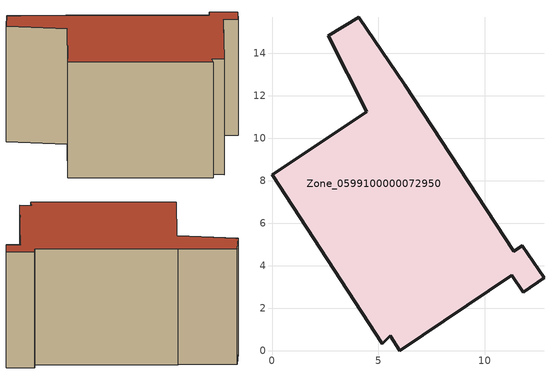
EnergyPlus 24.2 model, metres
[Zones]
Zone_0599100000072950
 floor ground (C_G): 4.08,15.68 6.24,12.52 11.38,4.68 11.78,4.94 12.8,3.42 11.82,2.74 11.28,3.55 6.02,0 5.57,0.7 5.18,0.33 0,8.28 4.46,11.24 2.65,14.81 z0
 wall outside (C_F): 0,8.28 5.18,0.33 5.57,0.7 6.02,0 11.28,3.55 11.82,2.74 12.8,3.42 11.78,4.94 11.38,4.68 6.24,12.52 4.08,15.68 2.65,14.81 4.46,11.24 0,8.28 z0:8.23
 roof outside (C_R): 6.24,12.52 4.08,15.68 2.65,14.81 4.46,11.24 0,8.28 5.18,0.33 5.57,0.7 6.02,0 11.28,3.55 11.82,2.74 12.8,3.42 11.78,4.94 11.38,4.68 z8.23
[BUILDING]
Pand.0599100000072950: North Axis=0; Terrain=City; Loads Convergence Tolerance Value=0.04; Temperature Convergence Tolerance Value=0.4; Solar Distribution=FullExterior; Maximum Number of Warmup Days=25; Minimum Number of Warmup Days=1
[Site:Location]
Rotterdam.The.Hague.AP_ZH_NLD Design_Conditions: Latitude=51.96; Longitude=4.45; Time Zone=1; Elevation=-4.5
[SITE:GROUNDTEMPERATURE:BUILDINGSURFACE]
18, 18, 18, 18, 18, 18, 18, 18, 18, 18, 18, 18
[MATERIAL] Thermal Absorptance=0.9; Solar Absorptance=0.7; Visible Absorptance=0.7
Name | Roughness | Thickness | Conductivity | Density | Specific Heat
G.TI.1965-1974 | MediumSmooth | 0.15 | 0.882353 | 540 | 1210
F.TI.1965-1974 | Rough | 0.3 | 0.697674 | 1920 | 840
R.TI.1965-1974 | MediumRough | 0.2 | 0.232558 | 1500 | 1000
[CONSTRUCTION]
C_G: G.TI.1965-1974
C_F: F.TI.1965-1974
C_R: R.TI.1965-1974
[ZONE]
Zone_0599100000072950: Type=1; Multiplier=1; Ceiling Height=Autocalculate; Volume=Autocalculate; Floor Area=autocalculate; Part of Total Floor Area=Yes
[ZONEINFILTRATION:DESIGNFLOWRATE]
Infil_Zone_0599100000072950: Zone or ZoneList or Space or SpaceList=Zone_0599100000072950; Schedule=AlwaysOn; Design Flow Rate Calculation Method=Flow/Area; Flow Rate per Floor Area=0.003; Constant Term Coefficient=1; Temperature Term Coefficient=0; Velocity Term Coefficient=0; Velocity Squared Term Coefficient=0
[HVACTEMPLATE:ZONE:IDEALLOADSAIRSYSTEM]
Zone_0599100000072950: Maximum Heating Supply Air Temperature=50; Minimum Cooling Supply Air Temperature=13; Maximum Heating Supply Air Humidity Ratio=0.0156; Minimum Cooling Supply Air Humidity Ratio=0.0077; Heating Limit=NoLimit; Cooling Limit=NoLimit; Dehumidification Control Type=ConstantSensibleHeatRatio; Cooling Sensible Heat Ratio=0.7; Dehumidification Setpoint=60; Humidification Control Type=None; Humidification Setpoint=30; Outdoor Air Method=None; Outdoor Air Flow Rate per Person=0.00944; Outdoor Air Flow Rate per Zone Floor Area=0; Outdoor Air Flow Rate per Zone=0; Demand Controlled Ventilation Type=None; Outdoor Air Economizer Type=NoEconomizer; Heat Recovery Type=None; Sensible Heat Recovery Effectiveness=0.7; Latent Heat Recovery Effectiveness=0.65
[ZONECONTROL:THERMOSTAT]
ThermostatControl_Zone_0599100000072950: Zone or ZoneList=Zone_0599100000072950; Control Type Schedule=DualSetpointControlType; Control 1=Thermostat_Zone_0599100000072950; Temperature Difference Between Cutout And Setpoint=0
[THERMOSTATSETPOINT:DUALSETPOINT]
Thermostat_Zone_0599100000072950: Heating Setpoint Temperature Schedule=HeatingSetpoint_Zone_0599100000072950; Cooling Setpoint Temperature Schedule=CoolingSetpoint_Zone_0599100000072950
[SCHEDULE:COMPACT]
HeatingSetpoint_Zone_0599100000072950: Through: 12/31, For: AllDays, Until: 24:00, 21
CoolingSetpoint_Zone_0599100000072950: Through: 12/31, For: AllDays, Until: 24:00, 24
DualSetpointControlType: Through: 12/31, For: AllDays, Until: 24:00, 4
AlwaysOn: Through: 12/31, For: AllDays, Until: 24:00, 1
